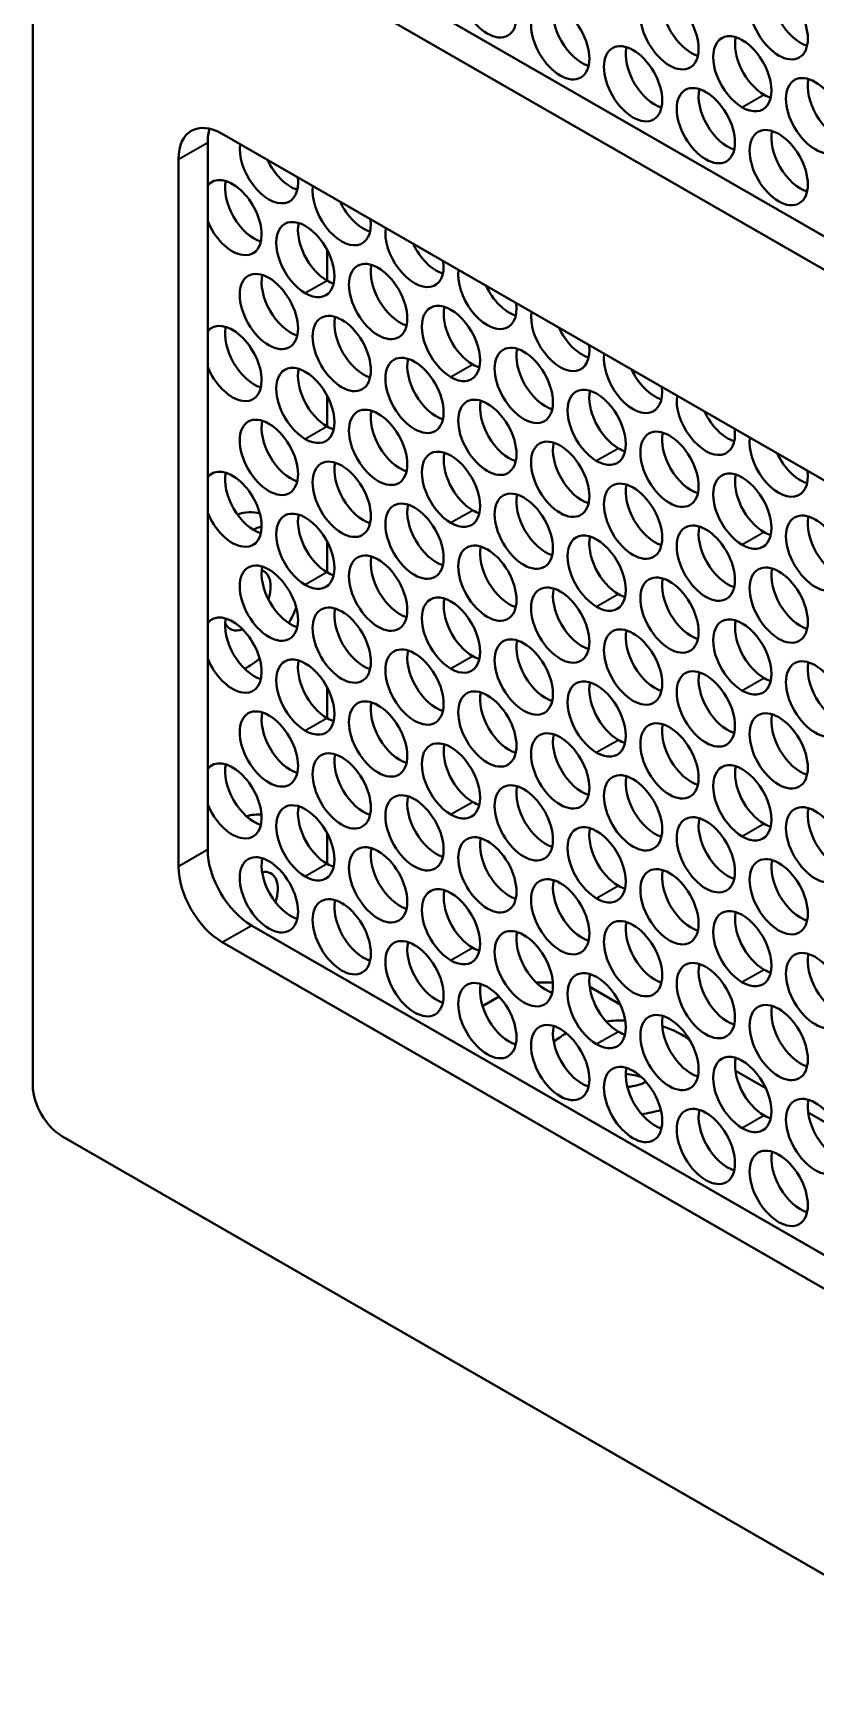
# Model space of a CAD drawing. Header units: millimetres. Extents: x 0 to 594, y 0 to 420.
# Drawn here: x 500.33 to 519.32, y 304.61 to 344.5 of the extents above; entities that cross this region are included whole.
import ezdxf

# ---------------------------------------------------------------- set-up
doc = ezdxf.new("R2010")
doc.units = ezdxf.units.MM
doc.layers.add('가시적인 것(ISO)', color=3, linetype='Continuous', lineweight=40)
doc.layers.add('가시적인 좁은 것(ISO)', color=3, linetype='Continuous', lineweight=35)

msp = doc.modelspace()

# ---------------------------------------------------------------- linework, layer by layer
at = {"layer": '가시적인 것(ISO)'}
for p, q in [((500.333, 385.164), (500.333, 318.942)), ((505.637, 347.565), (547.144, 323.663)), ((546.437, 323.256), (504.929, 347.158)), ((504.929, 342.048), (546.437, 318.146)), ((504.576, 341.84), (504.576, 324.672)), ((503.869, 324.264), (503.869, 341.433)), ((507.475, 338.484), (507.475, 339.232)), ((507.475, 334.944), (507.475, 335.692)), ((507.475, 331.404), (507.475, 332.152)), ((507.475, 327.864), (507.475, 328.612)), ((507.475, 324.324), (507.475, 325.072)), ((505.637, 322.834), (547.144, 298.932)), ((546.437, 298.525), (504.929, 322.427)), ((512.547, 321.448), (512.952, 321.448)), ((514.588, 320.915), (513.848, 321.341)), ((511.65, 321.104), (511.247, 320.872)), ((518.124, 318.879), (517.384, 319.305)), ((519.891, 317.861), (519.151, 318.287)), ((501.04, 317.718), (550.326, 289.336))]:
    msp.add_line(p, q, dxfattribs=at)
for centre in [(511.364, 345.301), (515.784, 344.526), (518.435, 344.769), (513.132, 344.283), (514.9, 343.265), (519.319, 342.49), (516.667, 342.247), (518.435, 341.229), (506.061, 337.735), (508.713, 337.978), (507.829, 336.717), (509.596, 335.699), (512.248, 335.942), (511.364, 334.681), (506.061, 334.195), (508.713, 334.438), (515.784, 333.906), (513.132, 333.663), (507.829, 333.177), (514.9, 332.645), (509.596, 332.159), (512.248, 332.402), (519.319, 331.87), (516.667, 331.627), (508.713, 330.898), (511.364, 331.141), (506.061, 330.655), (518.435, 330.609), (513.132, 330.123), (515.784, 330.366), (507.829, 329.637), (514.9, 329.105), (509.596, 328.619), (512.248, 328.862), (516.667, 328.087), (519.319, 328.33), (508.713, 327.358), (511.364, 327.601), (506.061, 327.115), (518.435, 327.069), (513.132, 326.583), (515.784, 326.826), (507.829, 326.097), (512.248, 325.322), (514.9, 325.565), (509.596, 325.079), (516.667, 324.547), (519.319, 324.79), (508.713, 323.818), (511.364, 324.061), (506.061, 323.575), (518.435, 323.529), (513.132, 323.043), (515.784, 323.286), (507.829, 322.557), (512.248, 321.782), (514.9, 322.025), (509.596, 321.539), (516.667, 321.007), (519.319, 321.25), (511.364, 320.521), (515.784, 319.746), (518.435, 319.989), (513.132, 319.503), (514.9, 318.485), (519.319, 317.71), (516.667, 317.467), (518.435, 316.449)]:
    msp.add_ellipse(centre, major_axis=(0.499, -0.867), ratio=0.578093, dxfattribs=at)
for centre, major_axis, ratio, start_param, end_param in [((518.966, 345.075), (0.499, -0.867), 0.578093, 3.699377, 5.725401), ((513.662, 344.589), (0.499, -0.867), 0.578093, 3.699377, 5.725401), ((516.314, 344.832), (0.499, -0.867), 0.578093, 3.699377, 5.725401), ((517.551, 343.508), (-0.499, 0.867), 0.578093, 5.499648, 8.641387), ((518.082, 343.814), (0.499, -0.867), 0.578093, 3.699377, 5.499794), ((517.551, 343.508), (0.499, -0.867), 0.578093, 5.499648, 8.641387), ((515.43, 343.571), (0.499, -0.867), 0.578093, 3.699377, 5.725401), ((517.198, 342.553), (0.499, -0.867), 0.578093, 3.699377, 5.725401), ((519.849, 342.796), (0.499, -0.867), 0.578093, 3.699377, 5.725401), ((518.082, 343.814), (0.499, -0.867), 0.578093, 5.499648, 5.725401), ((504.929, 340.822), (-0.749, 1.3), 0.578093, 5.499721, 7.070517), ((505.637, 341.229), (-0.749, 1.3), 0.578093, 0.489852, 0.787332), ((518.966, 341.535), (0.499, -0.867), 0.578093, 3.699377, 5.725401), ((506.061, 341.275), (0.499, -0.867), 0.578093, 3.779509, 7.219932), ((506.591, 341.581), (0.499, -0.867), 0.578093, 4.570234, 5.725401), ((505.177, 340.014), (-0.499, 0.867), 0.578093, 1.342143, 6.515706), ((505.707, 340.32), (0.499, -0.867), 0.578093, 3.699377, 5.725401), ((507.829, 340.257), (0.499, -0.867), 0.578093, 3.779509, 7.219932), ((508.359, 340.563), (0.499, -0.867), 0.578093, 4.570234, 5.725401), ((506.945, 338.996), (-0.499, 0.867), 0.578093, 5.499648, 8.641387), ((507.475, 339.302), (0.499, -0.867), 0.578093, 3.699377, 5.499794), ((506.945, 338.996), (0.499, -0.867), 0.578093, 5.499648, 8.641387), ((509.596, 339.239), (0.499, -0.867), 0.578093, 3.779509, 7.219932), ((510.127, 339.545), (0.499, -0.867), 0.578093, 4.570234, 5.725401), ((509.243, 338.284), (0.499, -0.867), 0.578093, 3.699377, 5.725401), ((511.364, 338.221), (0.499, -0.867), 0.578093, 3.779509, 7.219932), ((506.591, 338.041), (0.499, -0.867), 0.578093, 3.699377, 5.725401), ((507.475, 339.301), (0.499, -0.867), 0.578093, 5.499648, 5.725401), ((511.895, 338.527), (0.499, -0.867), 0.578093, 4.570234, 5.725401), ((510.48, 336.96), (-0.499, 0.867), 0.578093, 5.499648, 8.641387), ((508.359, 337.023), (0.499, -0.867), 0.578093, 3.699377, 5.725401), ((511.011, 337.266), (0.499, -0.867), 0.578093, 3.699377, 5.499794), ((510.48, 336.96), (0.499, -0.867), 0.578093, 5.499648, 8.641387), ((513.132, 337.203), (0.499, -0.867), 0.578093, 3.779509, 7.219932), ((505.177, 336.474), (-0.499, 0.867), 0.578093, 1.342143, 6.515706), ((505.707, 336.78), (0.499, -0.867), 0.578093, 3.699377, 5.725401), ((513.662, 337.509), (0.499, -0.867), 0.578093, 4.570234, 5.725401), ((512.778, 336.248), (0.499, -0.867), 0.578093, 3.699377, 5.725401), ((514.9, 336.185), (0.499, -0.867), 0.578093, 3.779509, 7.219932), ((506.945, 335.456), (-0.499, 0.867), 0.578093, 5.499648, 8.641387), ((507.475, 335.762), (0.499, -0.867), 0.578093, 3.699377, 5.499794), ((510.127, 336.005), (0.499, -0.867), 0.578093, 3.699377, 5.725401), ((511.011, 337.266), (0.499, -0.867), 0.578093, 5.499648, 5.725401), ((515.43, 336.491), (0.499, -0.867), 0.578093, 4.570234, 5.725401), ((506.945, 335.456), (0.499, -0.867), 0.578093, 5.499648, 8.641387), ((511.895, 334.987), (0.499, -0.867), 0.578093, 3.699377, 5.725401), ((514.016, 334.924), (-0.499, 0.867), 0.578093, 5.499648, 8.641387), ((514.546, 335.23), (0.499, -0.867), 0.578093, 3.699377, 5.499794), ((514.016, 334.924), (0.499, -0.867), 0.578093, 5.499648, 8.641387), ((516.667, 335.167), (0.499, -0.867), 0.578093, 3.779509, 7.219932), ((509.243, 334.744), (0.499, -0.867), 0.578093, 3.699377, 5.725401), ((517.198, 335.473), (0.499, -0.867), 0.578093, 4.570234, 5.725401), ((506.591, 334.501), (0.499, -0.867), 0.578093, 3.699377, 5.725401), ((507.475, 335.762), (0.499, -0.867), 0.578093, 5.499648, 5.725401), ((516.314, 334.212), (0.499, -0.867), 0.578093, 3.699377, 5.725401), ((510.48, 333.42), (-0.499, 0.867), 0.578093, 5.499648, 8.641387), ((511.011, 333.726), (0.499, -0.867), 0.578093, 3.699377, 5.499794), ((513.662, 333.969), (0.499, -0.867), 0.578093, 3.699377, 5.725401), ((514.546, 335.23), (0.499, -0.867), 0.578093, 5.499648, 5.725401), ((518.435, 334.149), (0.499, -0.867), 0.578093, 3.779509, 7.219932), ((505.177, 332.934), (-0.499, 0.867), 0.578093, 1.342143, 6.515706), ((508.359, 333.483), (0.499, -0.867), 0.578093, 3.699377, 5.725401), ((510.48, 333.42), (0.499, -0.867), 0.578093, 5.499648, 8.641387), ((518.966, 334.455), (0.499, -0.867), 0.578093, 4.570234, 5.725401), ((505.707, 333.24), (0.499, -0.867), 0.578093, 3.699377, 5.725401), ((515.43, 332.951), (0.499, -0.867), 0.578093, 3.699377, 5.725401), ((517.551, 332.888), (-0.499, 0.867), 0.578093, 5.499648, 8.641387), ((518.082, 333.194), (0.499, -0.867), 0.578093, 3.699377, 5.499794), ((517.551, 332.888), (0.499, -0.867), 0.578093, 5.499648, 8.641387), ((512.778, 332.708), (0.499, -0.867), 0.578093, 3.699377, 5.725401), ((505, 331.037), (0.998, 1.733), 0.578093, 0.147499, 0.570466), ((506.945, 331.916), (-0.499, 0.867), 0.578093, 5.499648, 8.641387), ((507.475, 332.222), (0.499, -0.867), 0.578093, 3.699377, 5.499794), ((506.945, 331.916), (0.499, -0.867), 0.578093, 5.499648, 8.641387), ((510.127, 332.465), (0.499, -0.867), 0.578093, 3.699377, 5.725401), ((511.011, 333.726), (0.499, -0.867), 0.578093, 5.499648, 5.725401), ((519.849, 332.176), (0.499, -0.867), 0.578093, 3.699377, 5.725401), ((505.531, 330.731), (0.998, 1.733), 0.578093, 0.530815, 0.680847), ((514.016, 331.384), (-0.499, 0.867), 0.578093, 5.499648, 8.641387), ((517.198, 331.933), (0.499, -0.867), 0.578093, 3.699377, 5.725401), ((518.082, 333.194), (0.499, -0.867), 0.578093, 5.499648, 5.725401), ((511.895, 331.447), (0.499, -0.867), 0.578093, 3.699377, 5.725401), ((514.546, 331.69), (0.499, -0.867), 0.578093, 3.699377, 5.499794), ((514.016, 331.384), (0.499, -0.867), 0.578093, 5.499648, 8.641387), ((506.591, 330.961), (0.499, -0.867), 0.578093, 3.699377, 5.725401), ((509.243, 331.204), (0.499, -0.867), 0.578093, 3.699377, 5.725401), ((505.531, 330.731), (0.404, 0.702), 0.578093, 5.056019, 6.392418), ((507.475, 332.222), (0.499, -0.867), 0.578093, 5.499648, 5.725401), ((516.314, 330.672), (0.499, -0.867), 0.578093, 3.699377, 5.725401), ((518.966, 330.915), (0.499, -0.867), 0.578093, 3.699377, 5.725401), ((510.48, 329.88), (-0.499, 0.867), 0.578093, 5.499648, 8.641387), ((511.011, 330.186), (0.499, -0.867), 0.578093, 3.699377, 5.499794), ((513.662, 330.429), (0.499, -0.867), 0.578093, 3.699377, 5.725401), ((514.546, 331.69), (0.499, -0.867), 0.578093, 5.499648, 5.725401), ((505.177, 329.394), (-0.499, 0.867), 0.578093, 1.342143, 6.515706), ((505.531, 330.731), (-0.998, -1.733), 0.578093, 1.581378, 1.791353), ((508.359, 329.943), (0.499, -0.867), 0.578093, 3.699377, 5.725401), ((510.48, 329.88), (0.499, -0.867), 0.578093, 5.499648, 8.641387), ((517.551, 329.348), (-0.499, 0.867), 0.578093, 5.499648, 8.641387), ((505.707, 329.7), (0.499, -0.867), 0.578093, 3.699377, 5.725401), ((505.531, 330.731), (-0.404, -0.702), 0.578093, 5.894656, 6.878493), ((515.43, 329.411), (0.499, -0.867), 0.578093, 3.699377, 5.725401), ((518.082, 329.654), (0.499, -0.867), 0.578093, 3.699377, 5.499794), ((517.551, 329.348), (0.499, -0.867), 0.578093, 5.499648, 8.641387), ((510.127, 328.925), (0.499, -0.867), 0.578093, 3.699377, 5.725401), ((512.778, 329.168), (0.499, -0.867), 0.578093, 3.699377, 5.725401), ((505.531, 330.731), (-0.998, -1.733), 0.578093, 0.742172, 1.001228), ((506.945, 328.376), (-0.499, 0.867), 0.578093, 5.499648, 8.641387), ((507.475, 328.682), (0.499, -0.867), 0.578093, 3.699377, 5.499794), ((506.945, 328.376), (0.499, -0.867), 0.578093, 5.499648, 8.641387), ((511.011, 330.186), (0.499, -0.867), 0.578093, 5.499648, 5.725401), ((519.849, 328.636), (0.499, -0.867), 0.578093, 3.699377, 5.725401), ((514.016, 327.844), (-0.499, 0.867), 0.578093, 5.499648, 8.641387), ((514.546, 328.15), (0.499, -0.867), 0.578093, 3.699377, 5.499794), ((517.198, 328.393), (0.499, -0.867), 0.578093, 3.699377, 5.725401), ((518.082, 329.654), (0.499, -0.867), 0.578093, 5.499648, 5.725401), ((511.895, 327.907), (0.499, -0.867), 0.578093, 3.699377, 5.725401), ((514.016, 327.844), (0.499, -0.867), 0.578093, 5.499648, 8.641387), ((506.591, 327.421), (0.499, -0.867), 0.578093, 3.699377, 5.725401), ((509.243, 327.664), (0.499, -0.867), 0.578093, 3.699377, 5.725401), ((518.966, 327.375), (0.499, -0.867), 0.578093, 3.699377, 5.725401), ((507.475, 328.682), (0.499, -0.867), 0.578093, 5.499648, 5.725401), ((516.314, 327.132), (0.499, -0.867), 0.578093, 3.699377, 5.725401), ((510.48, 326.34), (-0.499, 0.867), 0.578093, 5.499648, 8.641387), ((511.011, 326.646), (0.499, -0.867), 0.578093, 3.699377, 5.499794), ((510.48, 326.34), (0.499, -0.867), 0.578093, 5.499648, 8.641387), ((513.662, 326.889), (0.499, -0.867), 0.578093, 3.699377, 5.725401), ((514.546, 328.15), (0.499, -0.867), 0.578093, 5.499648, 5.725401), ((505.177, 325.854), (-0.499, 0.867), 0.578093, 1.342143, 6.515706), ((505.707, 326.16), (0.499, -0.867), 0.578093, 3.699377, 5.725401), ((508.359, 326.403), (0.499, -0.867), 0.578093, 3.699377, 5.725401), ((517.551, 325.808), (-0.499, 0.867), 0.578093, 5.499648, 8.641387), ((515.43, 325.871), (0.499, -0.867), 0.578093, 3.699377, 5.725401), ((518.082, 326.114), (0.499, -0.867), 0.578093, 3.699377, 5.499794), ((517.551, 325.808), (0.499, -0.867), 0.578093, 5.499648, 8.641387), ((510.127, 325.385), (0.499, -0.867), 0.578093, 3.699377, 5.725401), ((512.778, 325.628), (0.499, -0.867), 0.578093, 3.699377, 5.725401), ((505.177, 323.699), (0.998, 1.733), 0.578093, 0.262211, 0.54062), ((506.945, 324.836), (-0.499, 0.867), 0.578093, 5.499648, 8.641387), ((507.475, 325.142), (0.499, -0.867), 0.578093, 3.699377, 5.499794), ((506.945, 324.836), (0.499, -0.867), 0.578093, 5.499648, 8.641387), ((511.011, 326.646), (0.499, -0.867), 0.578093, 5.499648, 5.725401), ((519.849, 325.096), (0.499, -0.867), 0.578093, 3.699377, 5.725401), ((514.016, 324.304), (-0.499, 0.867), 0.578093, 5.499648, 8.641387), ((514.546, 324.61), (0.499, -0.867), 0.578093, 3.699377, 5.499794), ((514.016, 324.304), (0.499, -0.867), 0.578093, 5.499648, 8.641387), ((517.198, 324.853), (0.499, -0.867), 0.578093, 3.699377, 5.725401), ((518.082, 326.114), (0.499, -0.867), 0.578093, 5.499648, 5.725401), ((511.895, 324.367), (0.499, -0.867), 0.578093, 3.699377, 5.725401), ((505.637, 324.061), (-0.749, 1.3), 0.578093, 0.787332, 2.358128), ((506.591, 323.881), (0.499, -0.867), 0.578093, 3.699377, 5.725401), ((507.475, 325.142), (0.499, -0.867), 0.578093, 5.499648, 5.725401), ((509.243, 324.124), (0.499, -0.867), 0.578093, 3.699377, 5.725401), ((518.966, 323.835), (0.499, -0.867), 0.578093, 3.699377, 5.725401), ((504.929, 323.654), (0.749, -1.3), 0.578093, 3.928925, 5.499721), ((505.707, 323.393), (0.404, 0.702), 0.578093, 5.038143, 6.730189), ((513.662, 323.349), (0.499, -0.867), 0.578093, 3.699377, 5.725401), ((516.314, 323.592), (0.499, -0.867), 0.578093, 3.699377, 5.725401), ((510.48, 322.8), (-0.499, 0.867), 0.578093, 5.499648, 8.641387), ((511.011, 323.106), (0.499, -0.867), 0.578093, 3.699377, 5.499794), ((510.48, 322.8), (0.499, -0.867), 0.578093, 5.499648, 8.641387), ((514.546, 324.61), (0.499, -0.867), 0.578093, 5.499648, 5.725401), ((508.359, 322.863), (0.499, -0.867), 0.578093, 3.699377, 5.725401), ((517.551, 322.268), (-0.499, 0.867), 0.578093, 5.499648, 8.641387), ((518.082, 322.574), (0.499, -0.867), 0.578093, 3.699377, 5.499794), ((515.43, 322.331), (0.499, -0.867), 0.578093, 3.699377, 5.725401), ((517.551, 322.268), (0.499, -0.867), 0.578093, 5.499648, 8.641387), ((510.127, 321.845), (0.499, -0.867), 0.578093, 3.699377, 5.725401), ((512.778, 322.088), (0.499, -0.867), 0.578093, 3.699377, 5.725401), ((511.011, 323.106), (0.499, -0.867), 0.578093, 5.499648, 5.725401), ((519.849, 321.556), (0.499, -0.867), 0.578093, 3.699377, 5.725401), ((514.016, 320.764), (-0.499, 0.867), 0.578093, 5.499648, 8.641387), ((514.546, 321.07), (0.499, -0.867), 0.578093, 3.699377, 5.499794), ((514.016, 320.764), (0.499, -0.867), 0.578093, 5.499648, 8.641387), ((517.198, 321.313), (0.499, -0.867), 0.578093, 3.699377, 5.725401), ((518.082, 322.574), (0.499, -0.867), 0.578093, 5.499648, 5.725401), ((511.895, 320.827), (0.499, -0.867), 0.578093, 3.699377, 5.725401), ((518.966, 320.295), (0.499, -0.867), 0.578093, 3.699377, 5.725401), ((513.662, 319.809), (0.499, -0.867), 0.578093, 3.699377, 5.725401), ((514.652, 319.374), (2, 0), 0.575862, 1.542265, 1.77506), ((516.314, 320.052), (0.499, -0.867), 0.578093, 3.699377, 5.725401), ((514.652, 319.374), (2, 0), 0.575862, 0.620377, 1.071647), ((514.652, 319.374), (2, 0), 0.575862, 2.324078, 2.563911), ((514.546, 321.07), (0.499, -0.867), 0.578093, 5.499648, 5.725401), ((517.551, 318.728), (-0.499, 0.867), 0.578093, 5.499648, 8.641387), ((518.082, 319.034), (0.499, -0.867), 0.578093, 3.699377, 5.499794), ((517.551, 318.728), (0.499, -0.867), 0.578093, 5.499648, 8.641387), ((515.43, 318.791), (0.499, -0.867), 0.578093, 3.699377, 5.725401), ((514.652, 318.761), (-0.81, 0), 0.575862, 4.115292, 4.624488), ((501.04, 318.535), (-0.499, 0.867), 0.578093, 0.787332, 2.358128), ((514.652, 319.374), (-0.811, 0), 0.575862, 1.705429, 2.335826), ((514.652, 319.374), (-2, 0), 0.575862, 1.799073, 2.048721), ((517.198, 317.773), (0.499, -0.867), 0.578093, 3.699377, 5.725401), ((514.652, 318.761), (2, 0), 0.575862, 5.89426, 5.919733), ((519.849, 318.016), (0.499, -0.867), 0.578093, 3.699377, 5.725401), ((518.082, 319.034), (0.499, -0.867), 0.578093, 5.499648, 5.725401), ((518.966, 316.755), (0.499, -0.867), 0.578093, 3.699377, 5.725401)]:
    msp.add_ellipse(centre, major_axis=major_axis, ratio=ratio, start_param=start_param, end_param=end_param, dxfattribs=at)
at = {"layer": '가시적인 좁은 것(ISO)'}
for p, q in [((518.082, 342.996), (517.551, 342.691)), ((503.869, 341.433), (504.576, 341.84)), ((507.475, 338.484), (506.945, 338.179)), ((511.011, 336.448), (510.48, 336.143)), ((507.475, 334.944), (506.945, 334.639)), ((514.546, 334.412), (514.016, 334.107)), ((511.011, 332.908), (510.48, 332.603)), ((518.082, 332.376), (517.551, 332.071)), ((507.475, 331.404), (506.945, 331.099)), ((514.546, 330.872), (514.016, 330.567)), ((511.011, 329.368), (510.48, 329.063)), ((518.082, 328.836), (517.551, 328.531)), ((507.475, 327.864), (506.945, 327.559)), ((514.546, 327.332), (514.016, 327.027)), ((511.011, 325.828), (510.48, 325.523)), ((518.082, 325.296), (517.551, 324.991)), ((504.576, 324.672), (503.869, 324.264)), ((507.475, 324.324), (506.945, 324.019)), ((514.546, 323.792), (514.016, 323.487)), ((504.929, 322.427), (505.637, 322.834)), ((511.011, 322.288), (510.48, 321.983)), ((518.082, 321.756), (517.551, 321.451)), ((514.546, 320.252), (514.016, 319.947)), ((518.082, 318.216), (517.551, 317.911))]:
    msp.add_line(p, q, dxfattribs=at)

doc.saveas('drawing.dxf')
